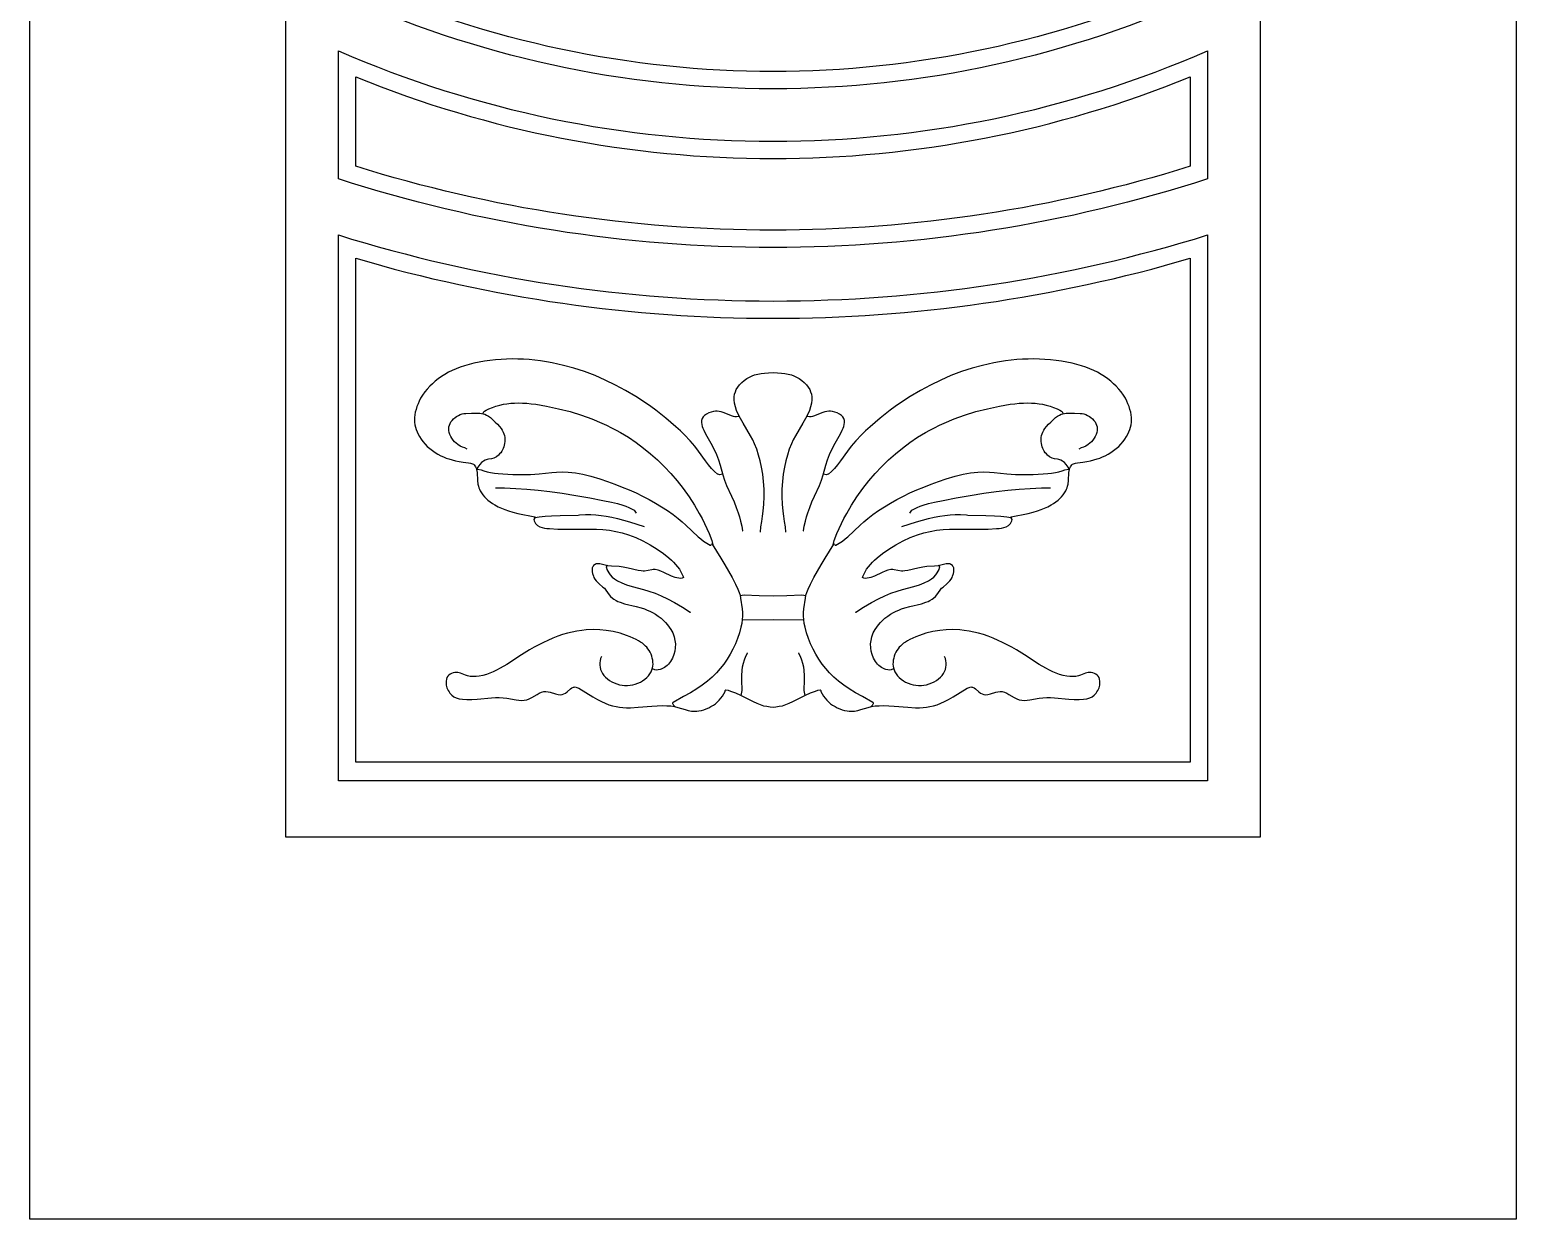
# Model space of a CAD drawing. Header units: millimetres. Extents: x 0 to 915, y 0 to 2130.
# Drawn here: x 0 to 915, y 0 to 732 of the extents above; entities that cross this region are included whole.
import ezdxf

# ---------------------------------------------------------------- set-up
doc = ezdxf.new("R2010")
doc.units = ezdxf.units.MM
doc.layers.add('CUT', color=1, linetype='CONTINUOUS')
doc.layers.add('ENGRAVE', color=5, linetype='CONTINUOUS')

msp = doc.modelspace()

# ---------------------------------------------------------------- linework, layer by layer
at = {"layer": 'CUT'}
msp.add_lwpolyline([(0, 2130.15), (915.15, 2130.15), (915.15, 0), (0, 0)], close=True, dxfattribs=at)
at = {"layer": 'ENGRAVE'}
msp.add_lwpolyline([(157.575, 1895.075), (757.575, 1895.075), (757.575, 235.075), (157.575, 235.075)], close=True, dxfattribs=at)
for points in [[(190.006, 1859.98), (725.144, 1859.98), (725.144, 754.361, -0.2196524), (190.006, 754.361)], [(200.806, 1848.55), (714.344, 1848.55), (714.344, 761.122, -0.2138353), (200.806, 761.122)], [(190.006, 718.969, 0.2080892), (725.144, 718.969), (725.144, 640.226, -0.1579965), (190.006, 640.226)], [(200.806, 702.894, 0.1956277), (714.344, 702.894), (714.344, 647.926, -0.1532789), (200.806, 647.926)], [(190.006, 605.667, 0.1519425), (725.144, 605.667), (725.144, 269.814), (190.006, 269.814)], [(200.806, 591.301, 0.143769), (714.344, 591.301), (714.344, 281.275), (200.806, 281.275)]]:
    msp.add_lwpolyline(points, format="xyb", close=True, dxfattribs=at)
for points in [[(426.456, 458.391), (424.829, 457.984), (423.711, 458.391), (423.406, 458.493), (421.575, 460.018), (419.744, 461.95), (417.812, 464.289), (415.982, 466.73), (411.812, 472.527), (409.473, 475.679), (406.524, 479.035), (403.067, 482.595), (400.626, 485.035), (397.778, 487.679), (394.728, 490.323), (391.575, 492.967), (388.524, 495.408), (385.473, 497.747), (382.321, 500.086), (379.168, 502.323), (373.067, 506.188), (366.863, 509.95), (360.558, 513.306), (354.355, 516.357), (348.05, 519.103), (341.541, 521.544), (335.033, 523.679), (328.626, 525.408), (325.168, 526.222), (321.609, 527.035), (318.05, 527.645), (314.49, 528.154), (310.931, 528.662), (307.372, 528.967), (303.914, 529.171), (300.456, 529.272), (296.999, 529.374), (293.541, 529.272), (290.185, 529.069), (286.728, 528.866), (283.27, 528.459), (279.914, 527.95), (276.66, 527.34), (273.406, 526.73), (270.456, 525.917), (267.711, 525.205), (265.067, 524.289), (262.524, 523.272), (260.083, 522.256), (257.744, 521.137), (255.507, 519.815), (253.473, 518.595), (251.541, 517.171), (249.609, 515.747), (247.88, 514.12), (246.253, 512.595), (244.728, 510.866), (243.202, 509.035), (241.88, 507.001), (240.66, 505.171), (239.744, 503.442), (239.033, 501.815), (238.321, 500.086), (237.812, 498.357), (237.304, 496.628), (236.999, 495.001), (236.897, 493.374), (236.795, 491.849), (236.897, 490.425), (237.1, 488.9), (237.406, 487.476), (237.914, 485.849), (238.422, 484.425), (239.134, 483.001), (239.948, 481.578), (240.965, 480.052), (242.083, 478.527), (243.406, 477.001), (244.728, 475.578), (246.355, 474.256), (247.982, 472.933), (249.609, 471.815), (251.236, 470.798), (253.067, 469.781), (254.694, 469.069), (256.422, 468.357), (258.05, 467.849), (259.982, 467.239), (262.117, 466.73), (264.456, 466.222), (266.897, 465.917), (270.151, 465.51), (271.372, 465.306), (272.592, 464.798), (273.1, 464.595), (273.609, 464.188), (274.117, 463.578), (274.524, 462.967), (274.829, 462.154), (275.134, 461.34), (275.439, 459.408), (275.744, 454.628), (275.948, 452.391), (276.253, 451.171), (276.558, 450.154), (276.863, 449.239), (277.372, 448.12), (278.083, 446.9), (278.897, 445.679), (279.914, 444.561), (280.931, 443.544), (282.05, 442.527), (283.372, 441.51), (284.897, 440.493), (286.422, 439.578), (288.355, 438.459), (290.389, 437.544), (292.524, 436.73), (294.761, 435.917), (297.507, 435.103), (300.558, 434.289), (311.033, 432.154), (311.134, 431.95), (311.033, 431.544), (311.033, 431.747), (311.236, 431.849), (313.677, 432.154), (317.338, 432.561), (321.202, 432.764), (326.592, 432.967), (337.575, 433.171), (337.677, 433.272), (338.389, 433.374), (342.151, 433.578), (345.406, 433.578), (348.558, 433.374), (351.711, 433.069), (354.965, 432.561), (358.321, 431.95), (361.88, 431.137), (365.439, 430.222), (369.202, 429.205), (378.355, 426.256)], [(536.795, 426.256), (545.948, 429.205), (549.711, 430.222), (553.27, 431.137), (556.829, 431.95), (560.185, 432.561), (563.439, 433.069), (566.592, 433.374), (569.744, 433.578), (572.999, 433.578), (576.761, 433.374), (577.473, 433.272), (577.575, 433.171), (588.558, 432.967), (593.948, 432.764), (597.812, 432.561), (601.473, 432.154), (603.914, 431.849), (604.117, 431.747), (604.117, 431.544), (604.016, 431.95), (604.117, 432.154), (614.592, 434.289), (617.643, 435.103), (620.389, 435.917), (622.626, 436.73), (624.761, 437.544), (626.795, 438.459), (628.728, 439.578), (630.253, 440.493), (631.778, 441.51), (633.1, 442.527), (634.219, 443.544), (635.236, 444.561), (636.253, 445.679), (637.067, 446.9), (637.778, 448.12), (638.287, 449.239), (638.592, 450.154), (638.897, 451.171), (639.202, 452.391), (639.406, 454.628), (639.711, 459.408), (640.016, 461.34), (640.321, 462.154), (640.626, 462.967), (641.033, 463.578), (641.541, 464.188), (642.05, 464.595), (642.558, 464.798), (643.778, 465.306), (644.999, 465.51), (648.253, 465.917), (650.694, 466.222), (653.033, 466.73), (655.168, 467.239), (657.1, 467.849), (658.728, 468.357), (660.456, 469.069), (662.083, 469.781), (663.914, 470.798), (665.541, 471.815), (667.168, 472.933), (668.795, 474.256), (670.422, 475.578), (671.744, 477.001), (673.067, 478.527), (674.185, 480.052), (675.202, 481.578), (676.016, 483.001), (676.728, 484.425), (677.236, 485.849), (677.744, 487.476), (678.05, 488.9), (678.253, 490.425), (678.355, 491.849), (678.253, 493.374), (678.151, 495.001), (677.846, 496.628), (677.338, 498.357), (676.829, 500.086), (676.117, 501.815), (675.406, 503.442), (674.49, 505.171), (673.27, 507.001), (671.948, 509.035), (670.422, 510.866), (668.897, 512.595), (667.27, 514.12), (665.541, 515.747), (663.609, 517.171), (661.677, 518.595), (659.643, 519.815), (657.406, 521.137), (655.067, 522.256), (652.626, 523.272), (650.083, 524.289), (647.439, 525.205), (644.694, 525.917), (641.744, 526.73), (638.49, 527.34), (635.236, 527.95), (631.88, 528.459), (628.422, 528.866), (624.965, 529.069), (621.609, 529.272), (618.151, 529.374), (614.694, 529.272), (611.236, 529.171), (607.778, 528.967), (604.219, 528.662), (600.66, 528.154), (597.1, 527.645), (593.541, 527.035), (589.982, 526.222), (586.524, 525.408), (580.117, 523.679), (573.609, 521.544), (567.1, 519.103), (560.795, 516.357), (554.592, 513.306), (548.287, 509.95), (542.083, 506.188), (535.982, 502.323), (532.829, 500.086), (529.677, 497.747), (526.626, 495.408), (523.575, 492.967), (520.422, 490.323), (517.372, 487.679), (514.524, 485.035), (512.083, 482.595), (508.626, 479.035), (505.677, 475.679), (503.338, 472.527), (499.168, 466.73), (497.338, 464.289), (495.406, 461.95), (493.575, 460.018), (491.744, 458.493), (491.439, 458.391), (490.321, 457.984), (488.694, 458.391)], [(449.846, 422.798), (450.151, 426.052), (450.66, 429.306), (451.168, 432.561), (451.575, 435.611), (451.88, 440.086), (452.083, 444.459), (452.083, 449.239), (451.778, 453.917), (451.372, 458.391), (450.558, 462.866), (449.744, 466.628), (448.728, 470.188), (447.609, 473.747), (446.185, 477.205), (445.067, 479.645), (443.744, 482.086), (439.168, 489.917), (437.541, 492.764), (436.219, 495.306), (435.202, 497.645), (434.49, 499.984), (433.88, 502.12), (433.677, 504.154), (433.677, 505.984), (433.88, 507.713), (434.389, 509.137), (434.999, 510.561), (435.914, 512.086), (436.931, 513.51), (438.355, 514.933), (439.778, 516.154), (441.406, 517.272), (443.033, 518.188), (444.66, 518.9), (446.287, 519.51), (448.219, 520.018), (450.253, 520.425), (452.287, 520.628), (454.728, 520.832), (457.575, 520.933), (460.422, 520.832), (462.863, 520.628), (464.897, 520.425), (466.931, 520.018), (468.863, 519.51), (470.49, 518.9), (472.117, 518.188), (473.744, 517.272), (475.372, 516.154), (476.795, 514.933), (478.219, 513.51), (479.236, 512.086), (480.151, 510.561), (480.761, 509.137), (481.27, 507.713), (481.473, 505.984), (481.473, 504.154), (481.27, 502.12), (480.66, 499.984), (479.948, 497.645), (478.931, 495.306), (477.609, 492.764), (475.982, 489.917), (471.406, 482.086), (470.083, 479.645), (468.965, 477.205), (467.541, 473.747), (466.422, 470.188), (465.406, 466.628), (464.592, 462.866), (463.778, 458.391), (463.372, 453.917), (463.067, 449.239), (463.067, 444.459), (463.27, 440.086), (463.575, 435.611), (463.982, 432.561), (464.49, 429.306), (464.999, 426.052), (465.304, 422.798)], [(269.236, 473.95), (267.914, 474.764), (266.389, 475.171), (265.067, 475.781), (263.643, 476.696), (262.524, 477.51), (261.507, 478.425), (260.592, 479.442), (259.778, 480.561), (259.168, 481.679), (258.66, 482.9), (258.253, 484.12), (258.05, 485.34), (257.948, 486.561), (258.05, 487.679), (258.355, 488.696), (258.761, 489.713), (259.27, 490.628), (259.982, 491.544), (260.897, 492.459), (261.812, 493.272), (262.829, 493.984), (263.948, 494.595), (265.067, 495.103), (266.185, 495.51), (267.304, 495.713), (268.422, 495.815), (271.88, 495.917), (276.151, 496.018), (277.168, 496.018), (278.185, 495.815), (279.1, 495.611), (280.117, 495.306), (281.236, 494.798), (282.456, 494.086), (283.575, 493.272), (284.897, 492.154), (286.626, 490.527), (288.05, 489.205), (289.27, 487.781), (290.185, 486.561), (290.897, 485.442), (291.406, 484.323), (291.914, 483.306), (292.219, 482.188), (292.422, 481.069), (292.524, 479.849), (292.422, 478.628), (292.321, 477.408), (291.812, 475.374), (291.507, 474.357), (291.1, 473.442), (290.592, 472.527), (289.982, 471.611), (289.27, 470.9), (288.66, 470.188), (287.338, 469.171), (286.524, 468.764), (285.711, 468.357), (284.287, 467.95), (282.355, 467.747), (281.541, 467.544), (280.422, 467.137), (279.406, 466.527), (278.185, 465.611), (277.067, 464.391), (275.948, 462.866), (275.033, 461.442), (275.338, 461.645), (275.643, 461.544), (277.88, 461.035), (279.609, 460.425), (281.643, 459.917), (283.677, 459.51), (286.117, 459.103), (288.456, 458.798), (291.202, 458.595), (297.507, 458.188), (303.202, 458.188), (308.287, 458.289), (313.677, 458.595), (321.406, 459.51), (324.355, 459.713), (328.016, 459.815), (331.575, 459.713), (333.711, 459.51), (336.05, 459.205), (340.422, 458.391), (345.406, 457.171), (350.897, 455.544), (355.677, 453.917), (360.253, 452.289), (364.728, 450.561), (369.1, 448.73), (373.27, 446.9), (377.338, 444.967), (381.304, 442.832), (385.27, 440.696), (389.033, 438.357), (392.592, 436.018), (396.05, 433.679), (399.202, 431.239), (401.744, 429.205), (403.982, 427.171), (411.507, 419.95), (413.134, 418.628), (414.761, 417.306), (416.795, 415.984), (418.931, 414.866), (419.236, 414.866), (419.439, 414.967), (419.643, 415.476), (419.948, 415.679), (420.151, 415.476), (425.541, 406.832), (427.982, 402.764), (430.219, 398.798), (432.456, 394.832), (434.49, 390.866), (436.016, 387.611), (436.829, 385.679), (437.338, 383.95), (437.643, 382.222), (438.558, 375.611), (438.761, 373.272), (438.761, 371.137), (438.66, 369.103), (438.355, 366.662), (437.846, 364.323), (436.931, 360.866), (435.812, 357.408), (434.389, 354.154), (432.863, 350.798), (431.236, 347.645), (429.304, 344.595), (427.27, 341.645), (425.033, 338.798), (422.694, 336.154), (420.151, 333.611), (417.202, 331.069), (414.05, 328.73), (410.592, 326.289), (406.728, 323.95), (402.558, 321.611), (396.05, 317.95), (395.744, 317.747), (395.744, 317.442), (395.846, 317.137), (396.355, 316.323), (397.168, 315.408)], [(279.202, 495.611), (279.406, 496.527), (279.711, 497.035), (279.914, 497.239), (280.931, 497.849), (282.558, 498.662), (284.795, 499.578), (287.033, 500.391), (289.372, 501.001), (291.711, 501.51), (293.744, 501.815), (296.083, 502.12), (298.524, 502.222), (300.965, 502.323), (303.304, 502.222), (306.05, 502.12), (308.694, 501.815), (311.643, 501.51), (314.897, 501.001), (318.151, 500.391), (325.473, 498.764), (332.694, 496.933), (339.609, 494.798), (346.117, 492.459), (352.219, 489.917), (355.168, 488.595), (358.117, 487.069), (361.067, 485.544), (363.711, 484.12), (368.592, 481.171), (373.27, 478.018), (377.846, 474.561), (382.219, 471.001), (386.49, 467.239), (390.761, 462.967), (394.626, 458.9), (398.592, 454.323), (402.253, 449.544), (405.914, 444.459), (409.168, 439.476), (412.219, 434.289), (413.948, 431.137), (415.372, 428.188), (416.897, 424.933), (418.321, 421.883), (419.948, 417.713), (420.456, 414.967)], [(436.728, 494.188), (436.524, 493.984), (436.219, 493.883), (435.1, 493.781), (434.083, 493.781), (433.168, 493.984), (432.05, 494.391), (427.575, 496.222), (425.643, 496.832), (424.422, 497.035), (423.202, 497.137), (422.083, 497.137), (420.863, 497.035), (419.439, 496.628), (418.016, 496.12), (416.694, 495.408), (415.473, 494.493), (414.66, 493.679), (414.05, 492.662), (413.643, 491.442), (413.643, 490.323), (413.744, 489.103), (414.05, 487.883), (414.355, 486.764), (414.965, 485.442), (416.083, 483.306), (419.236, 477.51), (421.067, 474.052), (422.694, 470.493), (424.117, 467.239), (425.134, 464.086), (426.66, 457.984), (427.677, 454.832), (428.999, 451.476), (431.948, 444.967), (433.575, 441.408), (434.897, 438.052), (436.117, 434.696), (436.931, 432.154), (437.643, 429.51), (438.355, 426.561), (438.863, 423.611), (439.067, 423.408)], [(476.083, 423.408), (476.287, 423.611), (476.795, 426.561), (477.507, 429.51), (478.219, 432.154), (479.033, 434.696), (480.253, 438.052), (481.575, 441.408), (483.202, 444.967), (486.151, 451.476), (487.473, 454.832), (488.49, 457.984), (490.016, 464.086), (491.033, 467.239), (492.456, 470.493), (494.083, 474.052), (495.914, 477.51), (499.067, 483.306), (500.185, 485.442), (500.795, 486.764), (501.1, 487.883), (501.406, 489.103), (501.507, 490.323), (501.507, 491.442), (501.1, 492.662), (500.49, 493.679), (499.677, 494.493), (498.456, 495.408), (497.134, 496.12), (495.711, 496.628), (494.287, 497.035), (493.067, 497.137), (491.948, 497.137), (490.728, 497.035), (489.507, 496.832), (487.575, 496.222), (483.1, 494.391), (481.982, 493.984), (481.067, 493.781), (480.05, 493.781), (478.931, 493.883), (478.626, 493.984), (478.422, 494.188)], [(517.982, 315.408), (518.795, 316.323), (519.304, 317.137), (519.406, 317.442), (519.406, 317.747), (519.1, 317.95), (512.592, 321.611), (508.422, 323.95), (504.558, 326.289), (501.1, 328.73), (497.948, 331.069), (494.999, 333.611), (492.456, 336.154), (490.117, 338.798), (487.88, 341.645), (485.846, 344.595), (483.914, 347.645), (482.287, 350.798), (480.761, 354.154), (479.338, 357.408), (478.219, 360.866), (477.304, 364.323), (476.795, 366.662), (476.49, 369.103), (476.389, 371.137), (476.389, 373.272), (476.592, 375.611), (477.507, 382.222), (477.812, 383.95), (478.321, 385.679), (479.134, 387.611), (480.66, 390.866), (482.694, 394.832), (484.931, 398.798), (487.168, 402.764), (489.609, 406.832), (494.999, 415.476), (495.202, 415.679), (495.507, 415.476), (495.711, 414.967), (495.914, 414.866), (496.219, 414.866), (498.355, 415.984), (500.389, 417.306), (502.016, 418.628), (503.643, 419.95), (511.168, 427.171), (513.406, 429.205), (515.948, 431.239), (519.1, 433.679), (522.558, 436.018), (526.117, 438.357), (529.88, 440.696), (533.846, 442.832), (537.812, 444.967), (541.88, 446.9), (546.05, 448.73), (550.422, 450.561), (554.897, 452.289), (559.473, 453.917), (564.253, 455.544), (569.744, 457.171), (574.728, 458.391), (579.1, 459.205), (581.439, 459.51), (583.575, 459.713), (587.134, 459.815), (590.795, 459.713), (593.744, 459.51), (601.473, 458.595), (606.863, 458.289), (611.948, 458.188), (617.643, 458.188), (623.948, 458.595), (626.694, 458.798), (629.033, 459.103), (631.473, 459.51), (633.507, 459.917), (635.541, 460.425), (637.27, 461.035), (639.507, 461.544), (639.812, 461.645), (640.117, 461.442), (639.202, 462.866), (638.083, 464.391), (636.965, 465.611), (635.744, 466.527), (634.728, 467.137), (633.609, 467.544), (632.795, 467.747), (630.863, 467.95), (629.439, 468.357), (628.626, 468.764), (627.812, 469.171), (626.49, 470.188), (625.88, 470.9), (625.168, 471.611), (624.558, 472.527), (624.05, 473.442), (623.643, 474.357), (623.338, 475.374), (622.829, 477.408), (622.728, 478.628), (622.626, 479.849), (622.728, 481.069), (622.931, 482.188), (623.236, 483.306), (623.744, 484.323), (624.253, 485.442), (624.965, 486.561), (625.88, 487.781), (627.1, 489.205), (628.524, 490.527), (630.253, 492.154), (631.575, 493.272), (632.694, 494.086), (633.914, 494.798), (635.033, 495.306), (636.05, 495.611), (636.965, 495.815), (637.982, 496.018), (638.999, 496.018), (643.27, 495.917), (646.728, 495.815), (647.846, 495.713), (648.965, 495.51), (650.083, 495.103), (651.202, 494.595), (652.321, 493.984), (653.338, 493.272), (654.253, 492.459), (655.168, 491.544), (655.88, 490.628), (656.389, 489.713), (656.795, 488.696), (657.1, 487.679), (657.202, 486.561), (657.1, 485.34), (656.897, 484.12), (656.49, 482.9), (655.982, 481.679), (655.372, 480.561), (654.558, 479.442), (653.643, 478.425), (652.626, 477.51), (651.507, 476.696), (650.083, 475.781), (648.761, 475.171), (647.236, 474.764), (645.914, 473.95)], [(494.694, 414.967), (495.202, 417.713), (496.829, 421.883), (498.253, 424.933), (499.778, 428.188), (501.202, 431.137), (502.931, 434.289), (505.982, 439.476), (509.236, 444.459), (512.897, 449.544), (516.558, 454.323), (520.524, 458.9), (524.389, 462.967), (528.66, 467.239), (532.931, 471.001), (537.304, 474.561), (541.88, 478.018), (546.558, 481.171), (551.439, 484.12), (554.083, 485.544), (557.033, 487.069), (559.982, 488.595), (562.931, 489.917), (569.033, 492.459), (575.541, 494.798), (582.456, 496.933), (589.677, 498.764), (596.999, 500.391), (600.253, 501.001), (603.507, 501.51), (606.456, 501.815), (609.1, 502.12), (611.846, 502.222), (614.185, 502.323), (616.626, 502.222), (619.067, 502.12), (621.406, 501.815), (623.439, 501.51), (625.778, 501.001), (628.117, 500.391), (630.355, 499.578), (632.592, 498.662), (634.219, 497.849), (635.236, 497.239), (635.439, 497.035), (635.744, 496.527), (635.948, 495.611)], [(286.829, 450.154), (287.846, 450.154), (292.219, 450.052), (299.236, 449.747), (306.05, 449.239), (312.965, 448.628), (320.185, 447.713), (327.812, 446.696), (336.151, 445.374), (344.795, 443.849), (352.829, 442.323), (358.219, 441.306), (361.88, 440.391), (365.033, 439.476), (366.965, 438.764), (368.795, 438.052), (370.524, 437.137), (372.151, 436.323), (373.27, 434.493)], [(541.88, 434.493), (542.999, 436.323), (544.626, 437.137), (546.355, 438.052), (548.185, 438.764), (550.117, 439.476), (553.27, 440.391), (556.931, 441.306), (562.321, 442.323), (570.355, 443.849), (578.999, 445.374), (587.338, 446.696), (594.965, 447.713), (602.185, 448.628), (609.1, 449.239), (615.914, 449.747), (622.931, 450.052), (627.304, 450.154), (628.321, 450.154)], [(311.033, 431.544), (310.321, 430.628), (310.524, 429.815), (310.931, 428.9), (311.439, 428.188), (311.744, 427.679), (312.66, 426.866), (313.982, 426.154), (315.406, 425.645), (316.829, 425.34), (318.355, 425.035), (320.083, 424.933), (325.168, 424.628), (329.948, 424.527), (344.389, 424.628), (348.863, 424.527), (352.728, 424.323), (356.897, 423.917), (360.761, 423.205), (364.626, 422.391), (368.592, 421.069), (370.829, 420.256), (373.067, 419.442), (377.439, 417.408), (381.914, 414.967), (386.287, 412.323), (390.253, 409.578), (393.507, 406.933), (395.033, 405.51), (396.355, 404.289), (397.575, 402.967), (398.694, 401.544), (399.914, 399.917), (400.931, 398.391), (401.744, 396.764), (402.558, 395.137), (402.456, 394.933), (401.643, 394.425), (400.829, 394.323), (399.609, 394.425), (398.389, 394.628), (397.27, 394.933), (395.033, 395.747), (390.456, 397.984), (388.524, 398.798), (386.795, 399.408), (384.965, 399.713), (383.846, 399.713), (382.931, 399.611), (378.456, 398.798), (377.643, 398.798), (376.422, 398.9), (374.592, 399.103), (368.49, 400.628), (365.236, 401.34), (362.897, 401.645), (358.117, 401.95), (355.982, 402.154), (354.253, 402.459), (350.999, 403.272), (349.88, 403.374), (349.27, 403.374), (348.66, 403.272), (348.151, 402.967), (347.643, 402.662), (347.134, 402.256), (346.829, 401.747), (346.524, 401.239), (346.321, 400.73), (346.219, 400.12), (346.219, 399.205), (346.219, 398.289), (346.422, 397.374), (347.033, 395.747), (347.338, 394.933), (347.948, 393.815), (348.66, 392.9), (349.677, 391.781), (350.592, 390.967), (352.829, 389.035), (353.744, 388.222), (354.66, 387.001), (356.795, 384.154), (357.609, 383.239), (358.728, 382.222), (359.643, 381.51), (360.965, 380.798), (361.982, 380.188), (363.406, 379.679), (366.253, 378.764), (373.27, 377.035), (376.422, 376.12), (378.456, 375.51), (380.083, 374.798), (381.711, 374.086), (383.338, 373.272), (385.168, 372.256), (386.897, 371.035), (388.626, 369.815), (389.948, 368.595), (391.473, 367.171), (392.592, 365.747), (393.711, 364.323), (394.728, 362.798), (395.846, 360.764), (396.66, 358.425), (397.168, 356.188), (397.473, 354.052), (397.372, 351.611), (397.067, 349.578), (396.558, 347.544), (395.643, 345.306), (395.134, 344.289), (394.524, 343.272), (393.202, 341.544), (392.389, 340.73), (391.677, 340.12), (390.761, 339.408), (389.948, 339.001), (388.829, 338.493), (388.016, 338.188), (386.795, 337.984), (385.88, 337.883), (384.761, 337.984), (383.338, 338.595)], [(531.812, 338.595), (530.389, 337.984), (529.27, 337.883), (528.355, 337.984), (527.134, 338.188), (526.321, 338.493), (525.202, 339.001), (524.389, 339.408), (523.473, 340.12), (522.761, 340.73), (521.948, 341.544), (520.626, 343.272), (520.016, 344.289), (519.507, 345.306), (518.592, 347.544), (518.083, 349.578), (517.778, 351.611), (517.677, 354.052), (517.982, 356.188), (518.49, 358.425), (519.304, 360.764), (520.422, 362.798), (521.439, 364.323), (522.558, 365.747), (523.677, 367.171), (525.202, 368.595), (526.524, 369.815), (528.253, 371.035), (529.982, 372.256), (531.812, 373.272), (533.439, 374.086), (535.067, 374.798), (536.694, 375.51), (538.728, 376.12), (541.88, 377.035), (548.897, 378.764), (551.744, 379.679), (553.168, 380.188), (554.185, 380.798), (555.507, 381.51), (556.422, 382.222), (557.541, 383.239), (558.355, 384.154), (560.49, 387.001), (561.406, 388.222), (562.321, 389.035), (564.558, 390.967), (565.473, 391.781), (566.49, 392.9), (567.202, 393.815), (567.812, 394.933), (568.117, 395.747), (568.728, 397.374), (568.931, 398.289), (568.931, 399.205), (568.931, 400.12), (568.829, 400.73), (568.626, 401.239), (568.321, 401.747), (568.016, 402.256), (567.507, 402.662), (566.999, 402.967), (566.49, 403.272), (565.88, 403.374), (565.27, 403.374), (564.151, 403.272), (560.897, 402.459), (559.168, 402.154), (557.033, 401.95), (552.253, 401.645), (549.914, 401.34), (546.66, 400.628), (540.558, 399.103), (538.728, 398.9), (537.507, 398.798), (536.694, 398.798), (532.219, 399.611), (531.304, 399.713), (530.185, 399.713), (528.355, 399.408), (526.626, 398.798), (524.694, 397.984), (520.117, 395.747), (517.88, 394.933), (516.761, 394.628), (515.541, 394.425), (514.321, 394.323), (513.507, 394.425), (512.694, 394.933), (512.592, 395.137), (513.406, 396.764), (514.219, 398.391), (515.236, 399.917), (516.456, 401.544), (517.575, 402.967), (518.795, 404.289), (520.117, 405.51), (521.643, 406.933), (524.897, 409.578), (528.863, 412.323), (533.236, 414.967), (537.711, 417.408), (542.083, 419.442), (544.321, 420.256), (546.558, 421.069), (550.524, 422.391), (554.389, 423.205), (558.253, 423.917), (562.422, 424.323), (566.287, 424.527), (570.761, 424.628), (585.202, 424.527), (589.982, 424.628), (595.067, 424.933), (596.795, 425.035), (598.321, 425.34), (599.744, 425.645), (601.168, 426.154), (602.49, 426.866), (603.406, 427.679), (603.711, 428.188), (604.219, 428.9), (604.626, 429.815), (604.829, 430.628), (604.117, 431.544)], [(355.88, 402.256), (354.965, 401.544), (355.168, 400.73), (355.372, 399.815), (355.88, 398.696), (356.49, 397.679), (357.304, 396.459), (358.626, 395.137), (359.948, 394.018), (361.778, 392.9), (364.422, 391.578), (367.473, 390.459), (370.931, 389.34), (377.846, 387.408), (381.1, 386.493), (385.067, 385.171), (388.626, 383.645), (392.694, 381.815), (396.965, 379.578), (401.948, 376.73), (406.626, 373.578), (406.931, 373.679)], [(508.219, 373.679), (508.524, 373.578), (513.202, 376.73), (518.185, 379.578), (522.456, 381.815), (526.524, 383.645), (530.083, 385.171), (534.05, 386.493), (537.304, 387.408), (544.219, 389.34), (547.677, 390.459), (550.728, 391.578), (553.372, 392.9), (555.202, 394.018), (556.524, 395.137), (557.846, 396.459), (558.66, 397.679), (559.27, 398.696), (559.778, 399.815), (559.982, 400.73), (560.185, 401.544), (559.27, 402.256)], [(437.338, 383.849), (439.778, 384.256), (449.033, 383.747), (457.575, 383.645), (466.117, 383.747), (475.372, 384.256), (477.812, 383.849)], [(438.66, 369.205), (438.66, 368.9), (438.965, 368.9), (457.575, 369.001), (476.185, 368.9), (476.49, 368.9), (476.49, 369.205)], [(351.914, 346.323), (351.406, 345.001), (351.1, 343.578), (350.897, 342.357), (350.897, 340.933), (351.1, 339.713), (351.406, 338.289), (351.914, 337.069), (352.626, 335.849), (353.439, 334.628), (354.558, 333.51), (355.677, 332.493), (356.999, 331.476), (358.321, 330.764), (359.846, 330.052), (361.372, 329.442), (362.999, 328.933), (364.626, 328.628), (366.253, 328.527), (367.982, 328.527), (369.609, 328.628), (371.236, 328.933), (372.761, 329.34), (374.389, 329.95), (375.914, 330.561), (377.338, 331.374), (378.761, 332.391), (379.88, 333.306), (380.897, 334.425), (381.812, 335.544), (382.524, 336.764), (383.033, 337.984), (383.439, 339.205), (383.643, 340.425), (383.744, 341.544), (383.643, 342.764), (383.541, 343.984), (383.236, 345.205), (382.931, 346.425), (382.524, 347.645), (381.914, 348.866), (381.304, 349.984), (380.592, 351.001), (379.88, 351.917), (379.067, 352.73), (378.151, 353.645), (377.134, 354.459), (376.016, 355.171), (374.795, 355.984), (373.27, 356.798), (371.541, 357.611), (369.609, 358.425), (367.473, 359.239), (363.406, 360.561), (359.134, 361.578), (354.965, 362.289), (350.897, 362.696), (346.829, 362.798), (342.558, 362.595), (339.812, 362.289), (336.863, 361.883), (333.914, 361.272), (331.067, 360.561), (328.016, 359.747), (325.067, 358.73), (322.016, 357.51), (318.965, 356.188), (316.219, 354.967), (313.372, 353.544), (310.524, 352.018), (307.575, 350.289), (302.694, 347.34), (293.643, 341.442), (289.575, 339.001), (287.439, 337.883), (285.304, 336.866), (283.27, 335.95), (281.236, 335.239), (278.897, 334.628), (276.761, 334.12), (274.829, 333.917), (272.897, 333.917), (271.067, 334.018), (269.541, 334.323), (268.219, 334.73), (265.168, 335.95), (263.643, 336.357), (262.728, 336.357), (261.609, 336.357), (260.592, 336.154), (259.677, 335.849), (258.761, 335.442), (257.948, 334.832), (257.338, 334.12), (256.829, 333.306), (256.524, 332.391), (256.321, 331.171), (256.321, 329.95), (256.422, 328.73), (256.829, 327.001), (257.643, 325.272), (258.151, 324.459), (258.66, 323.645), (259.778, 322.425), (261.1, 321.51), (262.626, 320.798), (264.456, 320.289), (266.49, 319.984), (269.033, 319.781), (272.185, 319.883), (275.541, 320.086), (284.185, 320.9), (286.728, 321.001), (289.067, 321.001), (291.507, 320.9), (293.744, 320.696), (299.439, 319.679), (301.168, 319.374), (302.999, 319.272), (304.422, 319.374), (305.948, 319.578), (307.473, 320.188), (309.1, 321.001), (312.355, 322.933), (313.677, 323.747), (315.1, 324.357), (316.422, 324.662), (317.643, 324.764), (319.067, 324.561), (320.389, 324.256), (323.643, 323.239), (325.27, 322.832), (326.592, 322.73), (327.812, 322.933), (328.829, 323.34), (329.744, 323.747), (330.761, 324.459), (332.897, 326.289), (333.812, 326.9), (334.728, 327.306), (335.236, 327.408), (335.744, 327.51), (336.863, 327.205), (338.083, 326.696), (346.626, 321.51), (349.473, 319.883), (352.016, 318.561), (354.355, 317.544), (356.592, 316.628), (358.829, 315.917), (361.067, 315.408), (363.1, 315.103), (365.134, 314.9), (367.372, 314.696), (369.812, 314.696), (374.49, 315.001), (383.033, 315.713), (386.287, 316.018), (389.541, 316.12), (392.287, 316.018), (394.626, 315.815), (396.863, 315.51), (398.999, 314.9), (403.473, 313.578), (405.304, 313.069), (407.338, 312.662), (409.168, 312.561), (410.592, 312.561), (412.016, 312.764), (413.541, 313.069), (414.965, 313.476), (416.49, 313.984), (418.016, 314.696), (419.338, 315.408), (420.863, 316.323), (422.083, 317.239), (423.406, 318.357), (424.524, 319.476), (425.541, 320.595), (426.558, 321.917), (427.27, 323.239), (428.083, 324.764), (428.083, 325.272), (428.592, 325.679), (429.914, 325.476), (431.338, 324.967), (434.49, 323.849), (437.643, 322.425), (445.372, 318.561), (447.609, 317.544), (449.643, 316.73), (451.778, 316.018), (453.711, 315.611), (455.744, 315.205), (457.575, 315.103), (459.406, 315.205), (461.439, 315.611), (463.372, 316.018), (465.507, 316.73), (467.541, 317.544), (469.778, 318.561), (477.507, 322.425), (480.66, 323.849), (483.812, 324.967), (485.236, 325.476), (486.558, 325.679), (487.067, 325.272), (487.067, 324.764), (487.88, 323.239), (488.592, 321.917), (489.609, 320.595), (490.626, 319.476), (491.744, 318.357), (493.067, 317.239), (494.287, 316.323), (495.812, 315.408), (497.134, 314.696), (498.66, 313.984), (500.185, 313.476), (501.609, 313.069), (503.134, 312.764), (504.558, 312.561), (505.982, 312.561), (507.812, 312.662), (509.846, 313.069), (511.677, 313.578), (516.151, 314.9), (518.287, 315.51), (520.524, 315.815), (522.863, 316.018), (525.609, 316.12), (528.863, 316.018), (532.117, 315.713), (540.66, 315.001), (545.338, 314.696), (547.778, 314.696), (550.016, 314.9), (552.05, 315.103), (554.083, 315.408), (556.321, 315.917), (558.558, 316.628), (560.795, 317.544), (563.134, 318.561), (565.677, 319.883), (568.524, 321.51), (577.067, 326.696), (578.287, 327.205), (579.406, 327.51), (579.914, 327.408), (580.422, 327.306), (581.338, 326.9), (582.253, 326.289), (584.389, 324.459), (585.406, 323.747), (586.321, 323.34), (587.338, 322.933), (588.558, 322.73), (589.88, 322.832), (591.507, 323.239), (594.761, 324.256), (596.083, 324.561), (597.507, 324.764), (598.728, 324.662), (600.05, 324.357), (601.473, 323.747), (602.795, 322.933), (606.05, 321.001), (607.677, 320.188), (609.202, 319.578), (610.728, 319.374), (612.151, 319.272), (613.982, 319.374), (615.711, 319.679), (621.406, 320.696), (623.643, 320.9), (626.083, 321.001), (628.422, 321.001), (630.965, 320.9), (639.609, 320.086), (642.965, 319.883), (646.117, 319.781), (648.66, 319.984), (650.694, 320.289), (652.524, 320.798), (654.05, 321.51), (655.372, 322.425), (656.49, 323.645), (656.999, 324.459), (657.507, 325.272), (658.321, 327.001), (658.728, 328.73), (658.829, 329.95), (658.829, 331.171), (658.626, 332.391), (658.321, 333.306), (657.812, 334.12), (657.202, 334.832), (656.389, 335.442), (655.473, 335.849), (654.558, 336.154), (653.541, 336.357), (652.422, 336.357), (651.507, 336.357), (649.982, 335.95), (646.931, 334.73), (645.609, 334.323), (644.083, 334.018), (642.253, 333.917), (640.321, 333.917), (638.389, 334.12), (636.253, 334.628), (633.914, 335.239), (631.88, 335.95), (629.846, 336.866), (627.711, 337.883), (625.575, 339.001), (621.507, 341.442), (612.456, 347.34), (607.575, 350.289), (604.626, 352.018), (601.778, 353.544), (598.931, 354.967), (596.185, 356.188), (593.134, 357.51), (590.083, 358.73), (587.134, 359.747), (584.083, 360.561), (581.236, 361.272), (578.287, 361.883), (575.338, 362.289), (572.592, 362.595), (568.321, 362.798), (564.253, 362.696), (560.185, 362.289), (556.016, 361.578), (551.744, 360.561), (547.677, 359.239), (545.541, 358.425), (543.609, 357.611), (541.88, 356.798), (540.355, 355.984), (539.134, 355.171), (538.016, 354.459), (536.999, 353.645), (536.083, 352.73), (535.27, 351.917), (534.558, 351.001), (533.846, 349.984), (533.236, 348.866), (532.626, 347.645), (532.219, 346.425), (531.914, 345.205), (531.609, 343.984), (531.507, 342.764), (531.406, 341.544), (531.507, 340.425), (531.711, 339.205), (532.117, 337.984), (532.626, 336.764), (533.338, 335.544), (534.253, 334.425), (535.27, 333.306), (536.389, 332.391), (537.812, 331.374), (539.236, 330.561), (540.761, 329.95), (542.389, 329.34), (543.914, 328.933), (545.541, 328.628), (547.168, 328.527), (548.897, 328.527), (550.524, 328.628), (552.151, 328.933), (553.778, 329.442), (555.304, 330.052), (556.829, 330.764), (558.151, 331.476), (559.473, 332.493), (560.592, 333.51), (561.711, 334.628), (562.524, 335.849), (563.236, 337.069), (563.744, 338.289), (564.05, 339.713), (564.253, 340.933), (564.253, 342.357), (564.05, 343.578), (563.744, 345.001), (563.236, 346.323)], [(437.948, 322.222), (438.66, 325.374), (438.456, 331.883), (438.456, 334.628), (438.558, 337.578), (438.863, 339.917), (439.372, 342.256), (439.982, 344.289), (440.897, 346.425), (441.914, 348.256), (441.812, 348.459)], [(473.338, 348.459), (473.236, 348.256), (474.253, 346.425), (475.168, 344.289), (475.778, 342.256), (476.287, 339.917), (476.592, 337.578), (476.694, 334.628), (476.694, 331.883), (476.49, 325.374), (477.202, 322.222)]]:
    msp.add_lwpolyline(points, dxfattribs=at)

doc.saveas('drawing.dxf')
